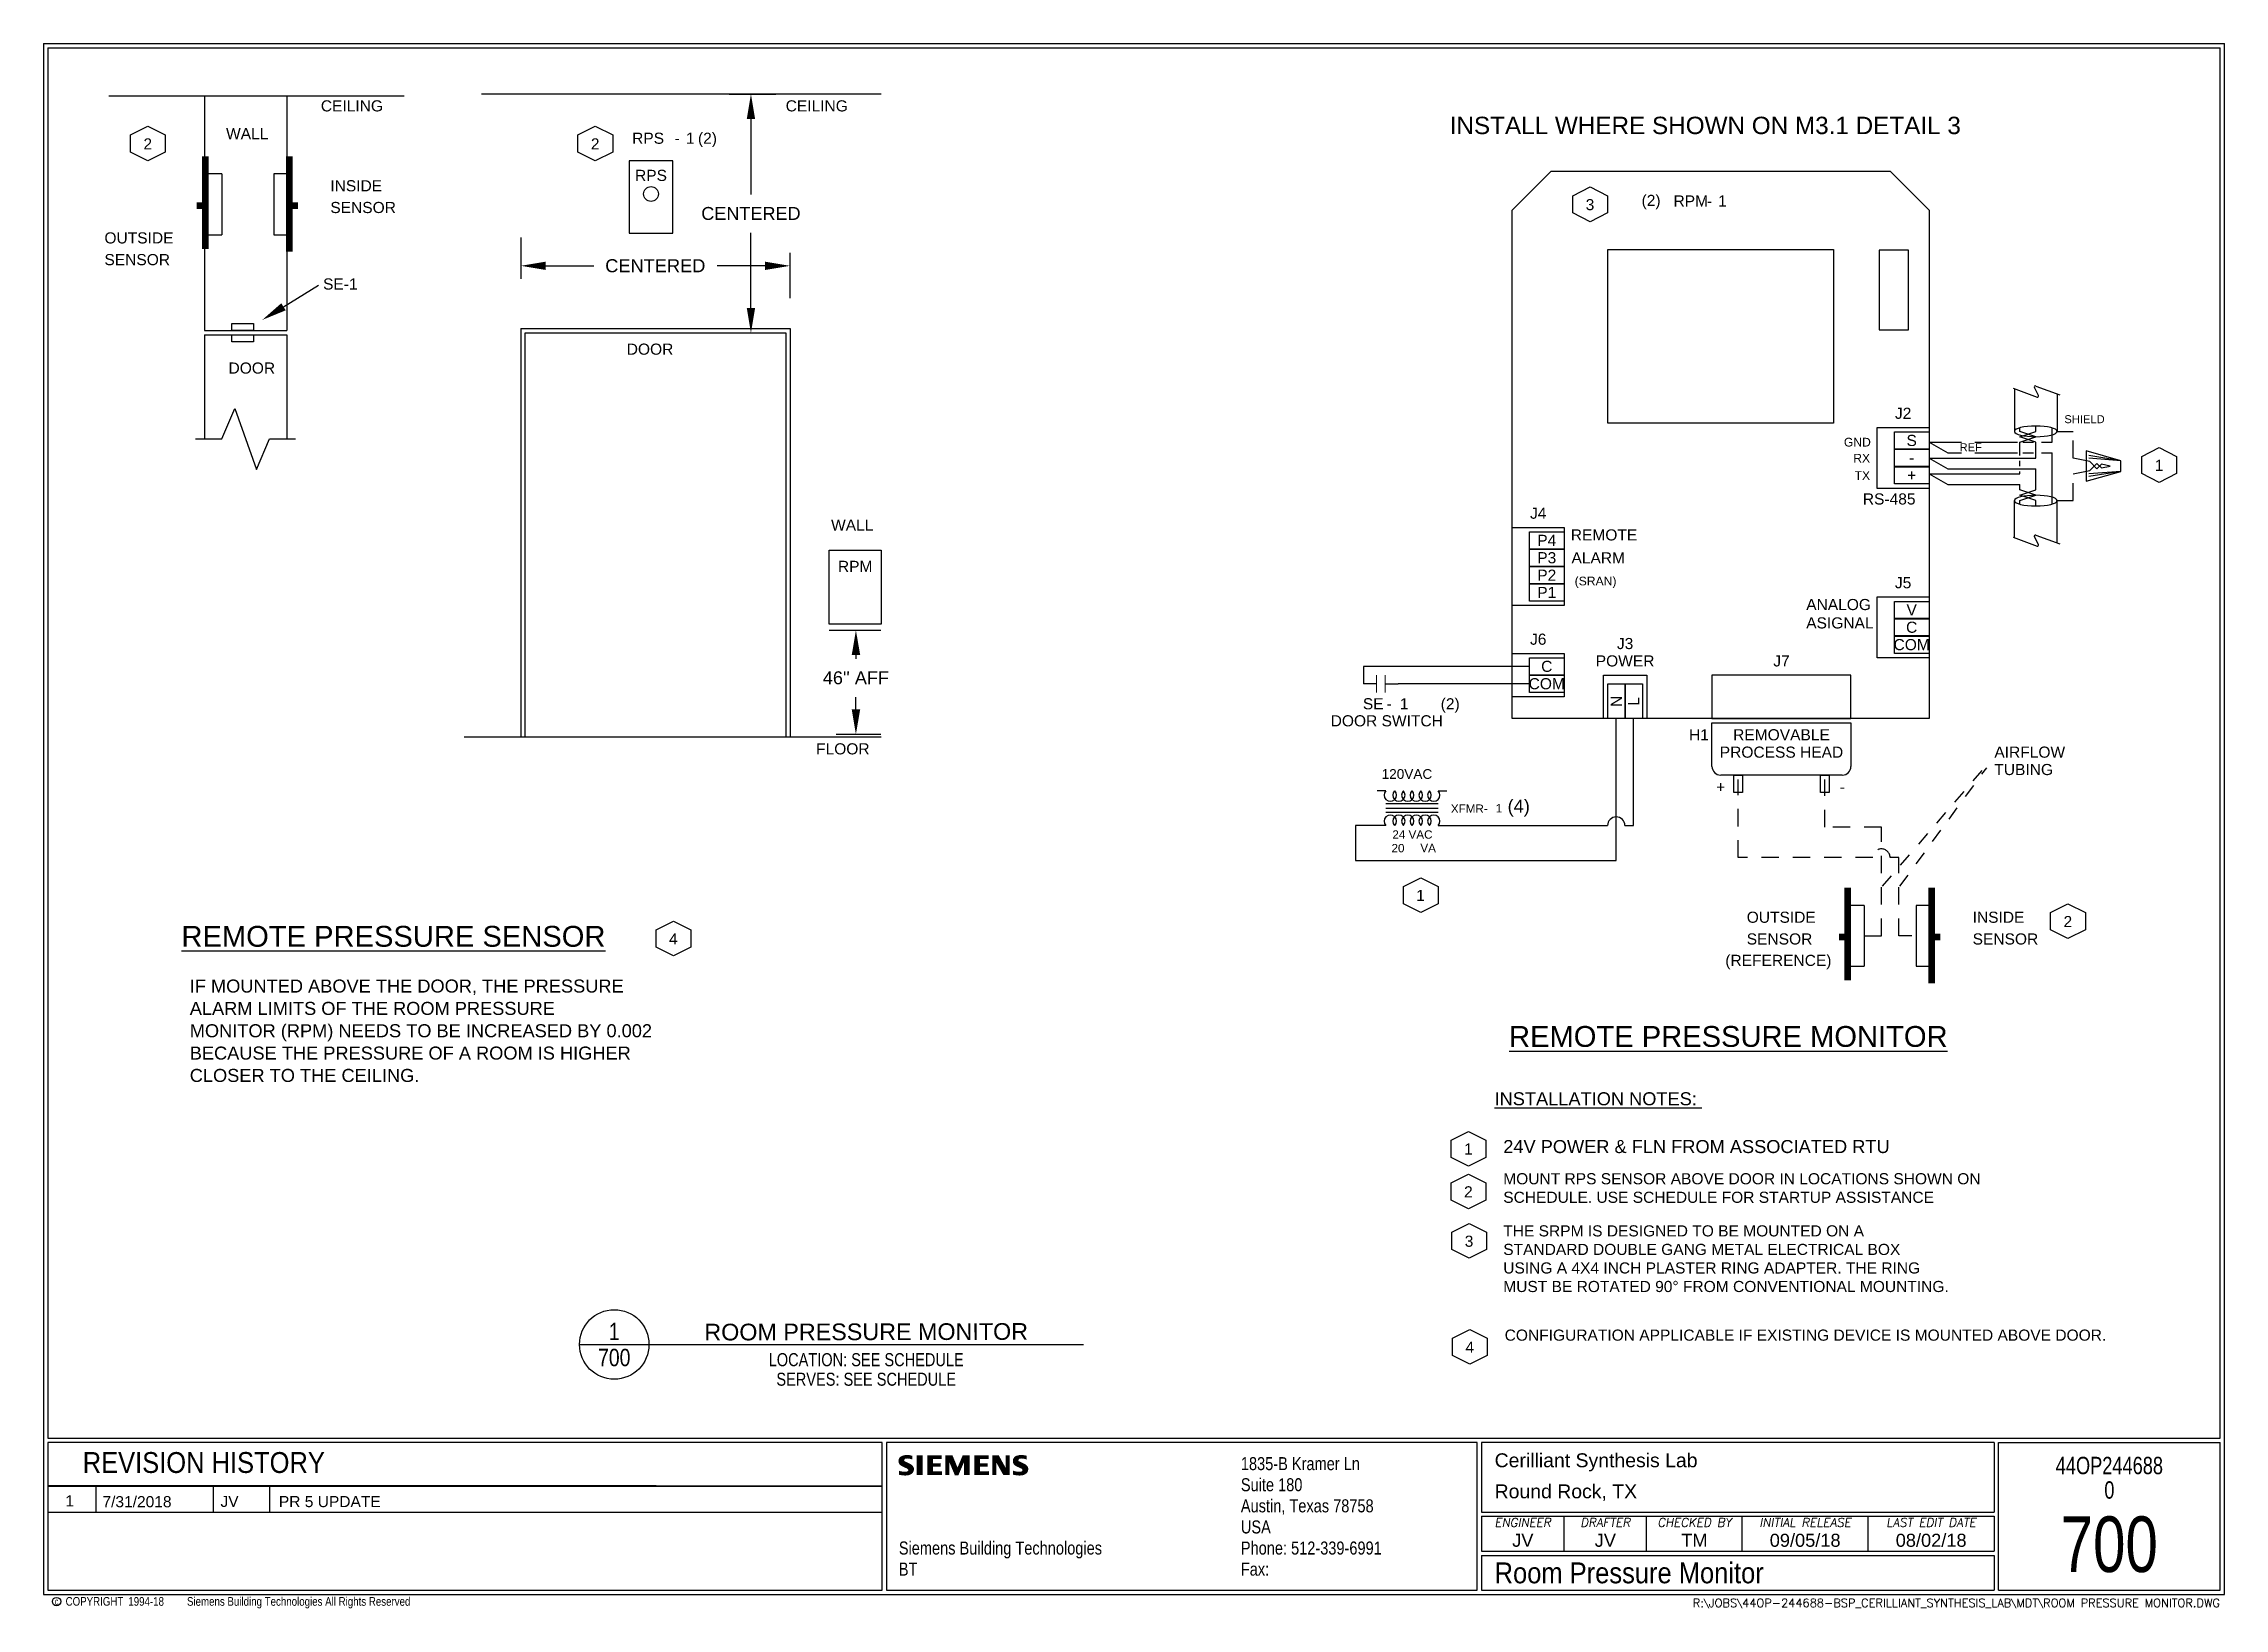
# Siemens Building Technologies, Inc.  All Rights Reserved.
# Model space of a CAD drawing. Header units: inches. Extents: x 0 to 15.7, y -1.2 to 10.
import ezdxf
from ezdxf.enums import TextEntityAlignment as Align

# ---------------------------------------------------------------- set-up
doc = ezdxf.new("R2010")
doc.units = ezdxf.units.IN
doc.header["$LTSCALE"] = 0.25
doc.header["$MEASUREMENT"] = 0
doc.linetypes.add('DASHED', pattern=[0.75, 0.5, -0.25])
doc.linetypes.add('DOT', pattern=[0.25, 0, -0.25])
for name, color, linetype in [('ELECTRIC', 1, 'Continuous'), ('MECHSYS', 7, 'Continuous'), ('PNEU_DASHED', 3, 'DASHED'), ('SHIELD', 130, 'DASHED'), ('TITLE', 7, 'Continuous'), ('title-rev', 7, 'Continuous'), ('TITLE_TEXT', 7, 'Continuous'), ('WIRE', 1, 'Continuous')]:
    doc.layers.add(name, color=color, linetype=linetype)
doc.styles.add('ARIAL', font='helv.shx', dxfattribs={"width": 0.8})
doc.styles.add('ARIALNARROW', font='ARIALN.TTF')
doc.styles.get("Standard").update_dxf_attribs({"font": 'arial.ttf'})
doc.styles.add('TITLES', font='helv.shx', dxfattribs={"width": 0.75})
doc.styles.add('TITLES-JOBNO', font='helv.shx', dxfattribs={"width": 0.75})
doc.styles.add('TITLES-JOBTITLE', font='simplex.shx', dxfattribs={"height": 0.06})
doc.styles.add('TITLES-SYS', font='helv.shx', dxfattribs={"width": 0.875})
doc.dimstyles.get("Standard").update_dxf_attribs({"dimtxt": 0.18, "dimasz": 0.18, "dimexe": 0.18, "dimexo": 0.0625, "dimgap": 0.09, "dimtad": 0, "dimtih": 1, "dimtoh": 1, "dimdec": 4, "dimzin": 0, "dimdsep": 46, "dimtxsty": 'Standard', "dimcen": 0.09, "dimadec": 0, "dimazin": 0, "dimtfac": 1, "dimtdec": 4, "dimtofl": 0, "dimtmove": 0, "dimatfit": 3, "dimfxl": 1, "dimtolj": 1, "dimtzin": 0, "dimarcsym": 0})

# ---------------------------------------------------------------- blocks, each defined once
blk = doc.blocks.new('SIEMENS')
at = {"layer": 'MECHSYS', "linetype": 'Continuous'}
for points in [[(0.077, 0.141), (0.09, 0.138), (0.098, 0.137), (0.098, 0.109), (0.084, 0.114), (0.071, 0.116), (0.059, 0.117), (0.046, 0.115), (0.044, 0.114), (0.037, 0.105), (0.043, 0.096), (0.051, 0.093), (0.077, 0.08), (0.091, 0.072), (0.1, 0.063), (0.106, 0.054), (0.109, 0.043), (0.109, 0.04), (0.107, 0.027), (0.101, 0.016), (0.092, 0.007), (0.082, 0.001), (0.07, -0.003), (0.056, -0.005), (0.047, -0.006), (0.033, -0.005), (0.024, -0.004), (0.011, -0.002), (0, 0), (0, 0.029), (0.014, 0.025), (0.028, 0.022), (0.04, 0.021), (0.044, 0.021), (0.059, 0.023), (0.067, 0.029), (0.068, 0.034), (0.061, 0.044), (0.058, 0.045), (0.029, 0.058), (0.016, 0.065), (0.007, 0.073), (0.005, 0.075), (-0.001, 0.087), (-0.003, 0.099), (-0.001, 0.112), (0.005, 0.123), (0.013, 0.13), (0.024, 0.136), (0.036, 0.14), (0.05, 0.142), (0.057, 0.142), (0.069, 0.141)], [(0.128, -0.003), (0.171, -0.003), (0.171, 0.139), (0.128, 0.139)], [(0.245, 0.113), (0.245, 0.082), (0.301, 0.082), (0.245, 0.082), (0.301, 0.082), (0.301, 0.058), (0.245, 0.058), (0.245, 0.025), (0.31, 0.025), (0.245, 0.025), (0.31, 0.025), (0.31, -0.003), (0.204, -0.003), (0.204, 0.139), (0.309, 0.139), (0.309, 0.113)], [(0.469, -0.003), (0.469, 0.091), (0.428, -0.004), (0.403, -0.004), (0.363, 0.091), (0.363, -0.003), (0.334, -0.003), (0.334, 0.139), (0.386, 0.139), (0.422, 0.052), (0.459, 0.139), (0.509, 0.139), (0.509, -0.003)], [(0.639, 0.058), (0.584, 0.058), (0.584, 0.025), (0.648, 0.025), (0.584, 0.025), (0.648, 0.025), (0.648, -0.003), (0.542, -0.003), (0.542, 0.139), (0.647, 0.139), (0.647, 0.113), (0.584, 0.113), (0.584, 0.082), (0.639, 0.082), (0.584, 0.082), (0.639, 0.082)], [(0.752, -0.003), (0.701, 0.088), (0.701, -0.003), (0.672, -0.003), (0.672, 0.139), (0.719, 0.139), (0.768, 0.05), (0.768, 0.139), (0.797, 0.139), (0.797, -0.003)], [(0.893, 0.116), (0.882, 0.117), (0.868, 0.115), (0.866, 0.114), (0.859, 0.105), (0.862, 0.098), (0.873, 0.093), (0.9, 0.08), (0.913, 0.073), (0.922, 0.065), (0.924, 0.063), (0.93, 0.051), (0.931, 0.039), (0.929, 0.026), (0.923, 0.015), (0.914, 0.007), (0.904, 0.001), (0.892, -0.003), (0.878, -0.005), (0.869, -0.006), (0.855, -0.005), (0.846, -0.004), (0.833, -0.002), (0.822, 0), (0.822, 0.029), (0.837, 0.025), (0.85, 0.022), (0.862, 0.021), (0.867, 0.021), (0.88, 0.023), (0.884, 0.024), (0.89, 0.033), (0.884, 0.043), (0.88, 0.045), (0.851, 0.058), (0.838, 0.065), (0.829, 0.073), (0.827, 0.075), (0.822, 0.086), (0.82, 0.099), (0.822, 0.112), (0.828, 0.123), (0.836, 0.131), (0.846, 0.136), (0.859, 0.14), (0.873, 0.142), (0.879, 0.142), (0.892, 0.141), (0.897, 0.141), (0.91, 0.139), (0.92, 0.137), (0.92, 0.109), (0.906, 0.114)]]:
    blk.add_hatch(color=134, dxfattribs=at).paths.add_polyline_path(points)
at = {"color": 7}
for p, q in [((0.171, 0.139), (0.171, 0.139)), ((0.301, 0.082), (0.301, 0.082)), ((0.648, 0.025), (0.648, 0.025)), ((0.768, 0.05), (0.768, 0.05))]:
    blk.add_line(p, q, dxfattribs=at)
blk = doc.blocks.new('TITLBLKB')
at = {"layer": 'TITLE', "color": 134}
for p, q in [((-0.031, 10.031), (15.656, 10.031)), ((-0.031, 10.031), (-0.031, -1.125)), ((15.656, -1.125), (15.656, 10.031)), ((-0.031, -1.125), (15.656, -1.125))]:
    blk.add_line(p, q, dxfattribs=at)
at = {"layer": 'TITLE'}
for p, q in [((0, 10), (15.625, 10)), ((0, 10), (0, 0)), ((15.625, 0), (15.625, 10)), ((0, 0), (15.625, 0)), ((6, -0.031), (0, -0.031)), ((0, -0.031), (0, -1.094)), ((6, -1.094), (6, -0.031)), ((10.281, -0.031), (6.031, -0.031)), ((6.031, -0.031), (6.031, -1.094)), ((10.281, -1.094), (10.281, -0.031)), ((14, -0.031), (10.312, -0.031)), ((10.312, -0.031), (10.312, -0.531)), ((14, -0.031), (14, -0.531)), ((14.031, -1.094), (14.031, -0.031)), ((14.031, -0.031), (15.625, -0.031)), ((15.625, -1.094), (15.625, -0.031)), ((0, -0.344), (6, -0.344)), ((10.312, -0.531), (14, -0.531)), ((10.312, -0.562), (14, -0.562)), ((10.312, -0.562), (10.312, -0.812)), ((10.906, -0.812), (10.906, -0.562)), ((11.5, -0.812), (11.5, -0.562)), ((12.188, -0.812), (12.188, -0.562)), ((13.094, -0.812), (13.094, -0.562)), ((14, -0.562), (14, -0.812)), ((10.312, -0.812), (14, -0.812)), ((10.312, -0.844), (14, -0.844)), ((10.312, -0.844), (10.312, -1.094)), ((14, -0.844), (14, -1.094)), ((0, -1.094), (6, -1.094)), ((6.031, -1.094), (10.281, -1.094)), ((10.312, -1.094), (14, -1.094)), ((14.031, -1.094), (15.625, -1.094))]:
    blk.add_line(p, q, dxfattribs=at)
at = {"layer": 'TITLE_TEXT', "color": 255}
blk.add_circle((0.062, -1.175), 0.03, dxfattribs=at)
at = {"layer": 'MECHSYS'}
blk.add_blockref('SIEMENS', (6.121, -0.263), dxfattribs=at)
at = {"layer": 'MECHSYS', "style": 'TITLES-SYS', "width": 0.875}
blk.add_attdef('REVHISTORY', text='', height=0.15, dxfattribs=at).set_placement((0.25, -0.175), align=Align.MIDDLE_LEFT)
at = {"layer": 'TITLE', "color": 8, "style": 'TITLES-JOBTITLE', "oblique": 10}
for s, p in [('ENGINEER', (10.609, -0.656)), ('DRAFTER', (11.203, -0.656)), ('CHECKED BY', (11.844, -0.656)), ('INITIAL RELEASE', (12.641, -0.656)), ('LAST EDIT DATE', (13.547, -0.656))]:
    blk.add_text(s, height=0.0625, dxfattribs=at).set_placement(p, align=Align.BOTTOM_CENTER)
at = {"layer": 'TITLE_TEXT', "color": 7, "style": 'ARIALNARROW', "width": 0.8}
blk.add_text('c', height=0.05, dxfattribs=at).set_placement((0.062, -1.175), align=Align.MIDDLE)
at = {"layer": 'TITLE_TEXT', "color": 7, "style": 'ARIAL', "width": 0.8}
blk.add_text('COPYRIGHT', height=0.0625, dxfattribs=at).set_placement((0.127, -1.205))
at = {"layer": 'TITLE_TEXT', "style": 'ARIAL'}
for tag, height, p in [('BR_ADD1', 0.0938, (8.581, -0.183)), ('JOB', 0.1, (10.407, -0.159)), ('BR_NAME', 0.0938, (6.121, -0.79)), ('BR_DIVISION', 0.0938, (6.121, -0.942))]:
    blk.add_attdef(tag, text='', height=height, dxfattribs=at).set_placement(p, align=Align.MIDDLE_LEFT)
at = {"layer": 'TITLE_TEXT', "width": 0.75}
for tag, height, style, p in [('JOB_NUMBER', 0.125, 'TITLES-JOBNO', (14.829, -0.259)), ('SYSTEM_ID', 0.125, 'TITLES-JOBNO', (14.829, -0.435)), ('DWG', 0.4, 'TITLES', (14.828, -0.963))]:
    blk.add_attdef(tag, text='', height=height, dxfattribs=dict(at, style=style)).set_placement(p, align=Align.CENTER)
at = {"layer": 'TITLE_TEXT', "style": 'ARIAL'}
for tag, height, flags, p in [('BR_ADD2', 0.0938, 8, (8.581, -0.335)), ('BR_CITY', 0.0938, 8, (8.581, -0.487)), ('LOCATION', 0.1, 4, (10.407, -0.382)), ('BR_COUNTRY', 0.0938, 8, (8.581, -0.638)), ('BR_PHONE', 0.0938, 8, (8.581, -0.79)), ('BR_FAX', 0.0938, 8, (8.581, -0.942))]:
    blk.add_attdef(tag, text='', height=height, dxfattribs=dict(at, flags=flags)).set_placement(p, align=Align.MIDDLE_LEFT)
at = {"layer": 'TITLE_TEXT', "style": 'ARIAL', "flags": 4}
for tag, p in [('ENGR', (10.609, -0.781)), ('EDATE', (13.547, -0.781))]:
    blk.add_attdef(tag, text='', height=0.0938, dxfattribs=at).set_placement(p, align=Align.CENTER)
at = {"layer": 'TITLE_TEXT', "style": 'ARIAL'}
for tag, p in [('DR', (11.203, -0.781)), ('CHECK', (11.844, -0.781)), ('CDATE', (12.641, -0.781))]:
    blk.add_attdef(tag, text='', height=0.0938, dxfattribs=at).set_placement(p, align=Align.CENTER)
at = {"layer": 'TITLE_TEXT', "style": 'TITLES-SYS', "width": 0.875}
blk.add_attdef('SYSTEM', text='', height=0.15, dxfattribs=at).set_placement((10.407, -0.969), align=Align.MIDDLE_LEFT)
at = {"layer": 'TITLE_TEXT', "color": 7, "style": 'ARIAL', "width": 0.8, "flags": 8}
for tag, p in [('COPY-DATE', (0.578, -1.174)), ('COPY-NAME', (1, -1.174))]:
    blk.add_attdef(tag, text='', height=0.0625, dxfattribs=at).set_placement(p, align=Align.MIDDLE_LEFT)
at = {"layer": 'TITLE_TEXT', "style": 'TITLES-JOBTITLE', "flags": 4}
blk.add_attdef('FULLDWG', text='', height=0.06, dxfattribs=at).set_placement((15.625, -1.215), align=Align.RIGHT)
blk = doc.blocks.new('_TITDET1')
at = {"linetype": 'Continuous'}
blk.add_line((-2.0625, 0), (1.5625, 0), dxfattribs=at)
at = {"color": 7, "linetype": 'Continuous'}
blk.add_circle((-1.8125, 0), 0.25, dxfattribs=at)
at = {"color": 7, "linetype": 'Continuous', "width": 0.8}
for tag, height, p in [('DET-NUM', 0.125, (-1.8125, 0.03125)), ('DET-PAGE', 0.125, (-1.8125, -0.15625)), ('NOTES_1', 0.09375, (0, -0.15625)), ('NOTES_2', 0.09375, (0, -0.296875)), ('NOTES_3', 0.09375, (0, -0.4375)), ('NOTES_4', 0.09375, (0, -0.578125)), ('NOTES_5', 0.09375, (0, -0.71875))]:
    blk.add_attdef(tag, text='', height=height, dxfattribs=at).set_placement(p, align=Align.CENTER)
at = {"color": 7, "linetype": 'Continuous'}
blk.add_attdef('DETAIL', text='', height=0.12, rotation=0.125, dxfattribs=at).set_placement((0, 0.03125), align=Align.CENTER)
blk = doc.blocks.new('_SYSETAG')
at = {"color": 1}
for p, q in [((-0.125, 0.062), (0.125, 0.062)), ((-0.125, -0.062), (-0.125, 0.062)), ((0.125, 0.062), (0.125, -0.062)), ((0.125, -0.062), (-0.125, -0.062))]:
    blk.add_line(p, q, dxfattribs=at)
blk.add_attdef('TERMTAG', text='', height=0.08, dxfattribs=at).set_placement((-0.001, 0.001), align=Align.MIDDLE)
blk = doc.blocks.new('Attr2')
for tag, p, height, flags in [('C1', (-0.41, 0.109), 0.001, 9), ('PARTNO', (-0.298, 0.008), 0.08, 9), ('R', (-0.378, -0.112), 0.08, 8), ('RANGE', (-0.298, -0.232), 0.08, 8), ('UNITS', (0.106, -0.232), 0.08, 8), ('C2', (0.549, -0.275), 0.001, 9)]:
    blk.add_attdef(tag, p, '', height=height, dxfattribs=dict(flags=flags))
at = {"color": 1, "flags": 8}
for tag, p in [('CS', (-0.298, -0.112)), ('-', (-0.058, -0.112))]:
    blk.add_attdef(tag, p, '', height=0.08, dxfattribs=at)
at = {"color": 1}
blk.add_attdef('NNN', (0.022, -0.112), '', height=0.08, dxfattribs=at)
at = {"color": 6, "flags": 8}
blk.add_attdef('QTY', (0.262, -0.112), '', height=0.08, dxfattribs=at)
blk = doc.blocks.new('_ETXFMR2')
at = {"color": 1}
for p, q in [((0.062, 0), (0, 0)), ((0.438, 0), (0.5, 0)), ((0.438, -0.094), (0.062, -0.094)), ((0.062, -0.125), (0.438, -0.125)), ((0.438, -0.156), (0.062, -0.156)), ((0.062, -0.25), (0, -0.25)), ((0.438, -0.25), (0.5, -0.25))]:
    blk.add_line(p, q, dxfattribs=at)
for centre, start, end in [((0.094, -0.031), 135, 45), ((0.156, -0.031), 135, 45), ((0.219, -0.031), 135, 45), ((0.281, -0.031), 135, 45), ((0.344, -0.031), 135, 45), ((0.406, -0.031), 135, 45), ((0.094, -0.219), 315, 225), ((0.156, -0.219), 315, 225), ((0.219, -0.219), 315, 225), ((0.281, -0.219), 315, 225), ((0.344, -0.219), 315, 225), ((0.406, -0.219), 315, 225)]:
    blk.add_arc(centre, 0.0442, start, end, dxfattribs=at)
blk.add_text('XFMR-', height=0.06).set_placement((0.662, -0.128), align=Align.MIDDLE)
blk.add_text('24 VAC', height=0.06).set_placement((0.253, -0.344), align=Align.CENTER)
blk.add_text('VA', height=0.06).set_placement((0.31, -0.441))
for tag, p in [('X', (0.875, -0.125)), ('XXX', (0.149, -0.412))]:
    blk.add_attdef(tag, text='', height=0.06, dxfattribs=at).set_placement(p, align=Align.MIDDLE)
blk = doc.blocks.new('_REV')
for p, q in [((0, 0), (0, -0.188)), ((4.375, 0), (0, 0)), ((0.344, 0), (0.344, -0.188)), ((1.188, 0), (1.188, -0.188)), ((1.594, 0), (1.594, -0.188)), ((6, -0.188), (6, 0)), ((0, -0.188), (6, -0.188)), ((0, -0.188), (0.062, -0.188))]:
    blk.add_line(p, q)
at = {"layer": 'title-rev'}
blk.add_line((0, 0), (6, 0), dxfattribs=at)
blk.add_attdef('NOTES', text='', height=0.08).set_placement((0.156, -0.147), align=Align.CENTER)
for tag, p in [('DATE', (0.392, -0.153)), ('ENGR', (1.241, -0.151)), ('DES', (1.661, -0.152))]:
    blk.add_attdef(tag, p, '', height=0.08)
blk = doc.blocks.new('*D20')
at = {"layer": 'DEFPOINTS', "color": 0, "transparency": 16777216}
for p in [(4.838, 9.668), (4.887, 7.95), (5.057, 7.95)]:
    blk.add_point(p, dxfattribs=at)
at = {"layer": 'MECHSYS', "color": 0, "lineweight": -2, "transparency": 16777216}
for p, q in [((4.901, 9.668), (5.237, 9.668)), ((5.057, 9.488), (5.057, 8.947)), ((5.057, 8.13), (5.057, 8.671)), ((4.95, 7.95), (5.237, 7.95))]:
    blk.add_line(p, q, dxfattribs=at)
at = {"layer": 'MECHSYS', "color": 0, "transparency": 16777216}
for points in [[(5.027, 9.488), (5.087, 9.488), (5.057, 9.668)], [(5.027, 8.13), (5.087, 8.13), (5.057, 7.95)]]:
    blk.add_solid(points, dxfattribs=at)
at = {"layer": 'MECHSYS', "color": 0, "transparency": 16777216, "insert": (5.057, 8.809), "char_height": 0.093, "attachment_point": 5}
blk.add_mtext('\\A1;CENTERED', dxfattribs=at)
blk = doc.blocks.new('*D21')
at = {"layer": 'DEFPOINTS', "color": 0, "transparency": 16777216}
for p in [(3.401, 8.7), (5.338, 8.433), (5.338, 8.137)]:
    blk.add_point(p, dxfattribs=at)
at = {"layer": 'MECHSYS', "color": 0, "lineweight": -2, "transparency": 16777216}
for p, q in [((3.401, 8.637), (3.401, 8.339)), ((5.338, 8.2), (5.338, 8.527)), ((3.581, 8.433), (3.926, 8.433)), ((5.158, 8.433), (4.813, 8.433))]:
    blk.add_line(p, q, dxfattribs=at)
at = {"layer": 'MECHSYS', "color": 0, "transparency": 16777216}
for points in [[(3.581, 8.463), (3.581, 8.403), (3.401, 8.433)], [(5.158, 8.463), (5.158, 8.403), (5.338, 8.433)]]:
    blk.add_solid(points, dxfattribs=at)
at = {"layer": 'MECHSYS', "color": 0, "transparency": 16777216, "insert": (4.369, 8.433), "char_height": 0.0938, "attachment_point": 5}
blk.add_mtext('\\A1;CENTERED', dxfattribs=at)
blk = doc.blocks.new('*D22')
at = {"layer": 'DEFPOINTS', "color": 0, "transparency": 16777216}
for p in [(5.558, 5.812), (5.607, 5.063), (5.812, 5.063)]:
    blk.add_point(p, dxfattribs=at)
at = {"layer": 'MECHSYS', "color": 0, "lineweight": -2, "transparency": 16777216}
for p, q in [((5.62, 5.812), (5.992, 5.812)), ((5.812, 5.633), (5.812, 5.606)), ((5.812, 5.243), (5.812, 5.331)), ((5.669, 5.063), (5.992, 5.063))]:
    blk.add_line(p, q, dxfattribs=at)
at = {"layer": 'MECHSYS', "color": 0, "transparency": 16777216}
for points in [[(5.782, 5.633), (5.843, 5.633), (5.812, 5.812)], [(5.782, 5.243), (5.843, 5.243), (5.812, 5.063)]]:
    blk.add_solid(points, dxfattribs=at)
at = {"layer": 'MECHSYS', "color": 0, "transparency": 16777216, "insert": (5.812, 5.469), "char_height": 0.093, "attachment_point": 5}
blk.add_mtext("\\A1;46'' AFF", dxfattribs=at)
blk = doc.blocks.new('_SYSITAG')
for p, q in [((-0.125, 0.062), (0, 0.125)), ((-0.125, -0.062), (-0.125, 0.062)), ((0, 0.125), (0.125, 0.062)), ((0.125, 0.062), (0.125, -0.062)), ((0, -0.125), (-0.125, -0.062)), ((0.125, -0.062), (0, -0.125))]:
    blk.add_line(p, q)
at = {"color": 1}
blk.add_attdef('TERMTAG', text='', height=0.08, dxfattribs=at).set_placement((-0.001, -0.002), align=Align.MIDDLE)

msp = doc.modelspace()

# ---------------------------------------------------------------- linework, layer by layer
at = {"color": 2}
for p, q in [((13.66963, 7.08875), (13.76542, 7.08875)), ((13.8612, 7.16538), (14.16772, 7.16538))]:
    msp.add_line(p, q, dxfattribs=at)
for p, q in [((14.66305, 7.10244), (14.66305, 6.8835)), ((14.9121, 7.03128), (14.66305, 7.10244)), ((14.9121, 7.03128), (14.68221, 7.0696)), ((14.66305, 6.8835), (14.9121, 6.95465)), ((14.9121, 7.03128), (14.68221, 7.05044)), ((14.9121, 6.95465), (14.68221, 6.91634)), ((14.9121, 6.95465), (14.68221, 6.9355)), ((14.9121, 6.95465), (14.9121, 7.03128))]:
    msp.add_line(p, q)
at = {"color": 4}
for p, q in [((14.68918, 7.02432), (14.56727, 7.05044)), ((14.56727, 6.9355), (14.68918, 6.96162)), ((14.73968, 6.97381), (14.68918, 7.02432)), ((14.68918, 6.96162), (14.73968, 7.01213)), ((14.77236, 6.97945), (14.73968, 7.01213)), ((14.73968, 6.97381), (14.77236, 7.00649)), ((14.83547, 6.99297), (14.77236, 7.00649)), ((14.77236, 6.97945), (14.83547, 6.99297))]:
    msp.add_line(p, q, dxfattribs=at)
at = {"color": 4, "extrusion": (0, 0, -1)}
for centre in [(14.29906, 7.24201), (14.29906, 6.74392)]:
    msp.add_ellipse(centre, major_axis=(-0.15326, 0), ratio=0.25, dxfattribs=at)
at = {"layer": 'ELECTRIC'}
for p, q in [((14.29906, 7.2037), (14.18412, 7.24201)), ((14.18412, 7.2037), (14.29906, 7.24201)), ((14.29906, 7.24201), (14.29906, 7.28003)), ((14.18412, 7.16538), (14.29906, 7.2037)), ((14.29906, 7.16538), (14.18412, 7.2037)), ((14.29906, 7.05044), (14.29906, 7.16538)), ((14.18412, 6.9355), (14.18412, 6.95465)), ((14.29906, 6.82055), (14.29906, 6.97381)), ((14.29906, 6.78224), (14.18412, 6.82055)), ((14.18412, 6.78224), (14.29906, 6.82055)), ((14.18412, 6.74392), (14.29906, 6.78224)), ((14.29906, 6.74392), (14.18412, 6.78224)), ((14.29906, 6.70591), (14.29906, 6.74392)), ((10.65778, 5.55101), (9.46354, 5.55101)), ((9.46354, 5.55101), (9.46354, 5.42601)), ((10.65778, 5.42601), (9.71354, 5.42601)), ((11.28125, 4.15625), (11.28125, 5.17274)), ((11.40625, 4.40625), (11.40625, 5.17607)), ((9.5625, 4.40625), (9.40625, 4.40625)), ((9.40625, 4.40625), (9.40625, 4.15625)), ((10.0625, 4.40625), (11.21875, 4.40625)), ((11.34375, 4.40625), (11.40625, 4.40625)), ((9.40625, 4.15625), (11.28125, 4.15625))]:
    msp.add_line(p, q, dxfattribs=at)
msp.add_arc((11.28125, 4.40625), 0.0625, 0, 180, dxfattribs=at)
at = {"layer": 'MECHSYS'}
for p, q in [((0.4375, 9.65625), (2.5625, 9.65625)), ((1.125, 9.65625), (1.125, 7.96875)), ((1.71875, 9.65625), (1.71875, 7.96875)), ((5.99429, 9.66849), (3.11929, 9.66849)), ((4.18179, 9.18872), (4.18179, 8.66849)), ((4.49429, 9.18872), (4.18179, 9.18872)), ((4.49429, 8.66849), (4.49429, 9.18872)), ((1.25, 9.09375), (1.125, 9.09375)), ((1.13221, 9.07458), (1.13221, 8.65839)), ((1.25, 9.09375), (1.25, 8.65625)), ((1.625, 9.09375), (1.625, 8.65625)), ((1.71875, 9.09375), (1.625, 9.09375)), ((1.125, 8.65625), (1.25, 8.65625)), ((1.625, 8.65625), (1.71875, 8.65625)), ((4.18179, 8.66849), (4.49429, 8.66849)), ((1.6943, 8.13823), (1.9459, 8.29399)), ((1.125, 7.96875), (1.71875, 7.96875)), ((1.125, 7.9375), (1.71875, 7.9375)), ((1.125, 7.9375), (1.125, 7.1875)), ((1.71875, 7.9375), (1.71875, 7.1875)), ((3.40054, 7.98099), (5.33804, 7.98099)), ((3.40054, 7.98099), (3.40054, 5.04349)), ((3.43179, 5.04349), (3.43179, 7.94974)), ((3.43179, 7.94974), (5.30679, 7.94974)), ((5.30679, 7.94974), (5.30679, 5.04349)), ((5.33804, 7.98099), (5.33804, 5.04349)), ((14.1361, 7.55262), (14.30854, 7.48899)), ((14.14581, 7.54853), (14.14581, 7.24201)), ((14.31841, 7.49947), (14.28922, 7.55786)), ((14.29909, 7.56834), (14.47153, 7.50471)), ((1.25, 7.1875), (1.34375, 7.40625)), ((1.34375, 7.40625), (1.5, 6.96875)), ((14.45232, 7.51156), (14.45232, 7.24201)), ((1.0625, 7.1875), (1.25, 7.1875)), ((1.5, 6.96875), (1.59367, 7.1875)), ((1.59367, 7.1875), (1.78125, 7.1875)), ((14.14581, 6.47668), (14.14581, 6.74392)), ((14.45232, 6.43741), (14.45232, 6.74392)), ((14.1361, 6.48026), (14.30854, 6.41663)), ((14.31841, 6.42711), (14.28922, 6.4855)), ((14.29909, 6.49598), (14.47153, 6.43234)), ((5.99429, 5.04349), (2.99429, 5.04349)), ((13.06403, 3.83226), (12.93903, 3.83226)), ((12.94623, 3.81309), (12.94623, 3.3969)), ((13.06403, 3.83226), (13.06403, 3.39476)), ((13.43903, 3.83226), (13.43903, 3.39476)), ((13.53278, 3.83226), (13.43903, 3.83226)), ((12.93903, 3.39476), (13.06403, 3.39476)), ((13.43903, 3.39476), (13.53278, 3.39476))]:
    msp.add_line(p, q, dxfattribs=at)
at = {"layer": 'MECHSYS', "color": 2}
for p, q in [((13.53278, 7.16538), (13.76542, 7.16538)), ((13.53278, 7.16538), (13.66688, 7.08875)), ((13.8612, 7.08875), (14.16772, 7.08875))]:
    msp.add_line(p, q, dxfattribs=at)
at = {"layer": 'MECHSYS', "color": 1}
for p, q in [((13.53278, 7.05044), (14.29906, 7.05044)), ((13.53278, 7.05044), (13.66688, 6.97381)), ((13.53278, 6.9355), (14.18412, 6.9355)), ((13.53278, 6.9355), (13.66688, 6.85887)), ((13.66688, 6.97381), (14.29906, 6.97381)), ((13.66688, 6.85887), (14.18412, 6.85887)), ((9.55729, 5.42601), (9.46354, 5.42601)), ((9.61979, 5.42601), (9.71354, 5.42601))]:
    msp.add_line(p, q, dxfattribs=at)
at = {"layer": 'MECHSYS', "linetype": 'DOT'}
for p, q in [((13.19631, 3.96955), (13.93903, 4.83226)), ((13.32131, 3.96955), (13.94657, 4.82273))]:
    msp.add_line(p, q, dxfattribs=at)
at = {"layer": 'MECHSYS'}
for points in [[(1.13221, 9.22024, 0.048, 0.048, 0), (1.13221, 8.55434, 0.048, 0.048, 0)], [(1.73662, 9.22024, 0.048, 0.048, 0), (1.73662, 8.53354, 0.048, 0.048, 0)], [(1.11137, 8.86648, 0.048, 0.048, 0), (1.06968, 8.86648, 0.048, 0.048, 0)], [(1.73662, 8.86648, 0.048, 0.048, 0), (1.79915, 8.86648, 0.048, 0.048, 0)], [(12.94623, 3.95875, 0.048, 0.048, 0), (12.94623, 3.29286, 0.048, 0.048, 0)], [(13.55065, 3.95875, 0.048, 0.048, 0), (13.55065, 3.27205, 0.048, 0.048, 0)], [(12.92539, 3.605, 0.048, 0.048, 0), (12.88371, 3.605, 0.048, 0.048, 0)], [(13.55065, 3.605, 0.048, 0.048, 0), (13.61317, 3.605, 0.048, 0.048, 0)]]:
    msp.add_lwpolyline(points, format="xyseb", dxfattribs=at)
for points in [[(10.53278, 8.83226), (10.81403, 9.11351), (13.25153, 9.11351), (13.53278, 8.83226), (13.53278, 5.17601), (10.53278, 5.17601), (10.53278, 8.83226)], [(11.97028, 4.83226), (11.97028, 5.14476), (12.97028, 5.14476), (12.97028, 4.83226)], [(12.90778, 4.76976), (12.03278, 4.76976)]]:
    msp.add_lwpolyline(points, dxfattribs=at)
for points in [[(11.22028, 8.55101), (12.84528, 8.55101), (12.84528, 7.30101), (11.22028, 7.30101)], [(13.17368, 7.97259), (13.3829, 7.97259), (13.3829, 8.54496), (13.17368, 8.54496)], [(1.3225, 8.01901), (1.47875, 8.01901), (1.47875, 7.96875), (1.3225, 7.96875)], [(1.3225, 7.9375), (1.47875, 7.9375), (1.47875, 7.88724), (1.3225, 7.88724)], [(13.15778, 7.26976), (13.53278, 7.26976), (13.53278, 6.83226), (13.15778, 6.83226)], [(10.53278, 6.55101), (10.90778, 6.55101), (10.90778, 5.98851), (10.53278, 5.98851)], [(5.61929, 6.38724), (5.99429, 6.38724), (5.99429, 5.85599), (5.61929, 5.85599)], [(13.15778, 6.05101), (13.53278, 6.05101), (13.53278, 5.61351), (13.15778, 5.61351)], [(10.53278, 5.64476), (10.90778, 5.64476), (10.90778, 5.33226), (10.53278, 5.33226)], [(11.18903, 5.48851), (11.50153, 5.48851), (11.50153, 5.17601), (11.18903, 5.17601)], [(11.97028, 5.17601), (12.97028, 5.17601), (12.97028, 5.48851), (11.97028, 5.48851)], [(12.12653, 4.76976), (12.18903, 4.76976), (12.18903, 4.64476), (12.12653, 4.64476)], [(12.75153, 4.76976), (12.81403, 4.76976), (12.81403, 4.64476), (12.75153, 4.64476)]]:
    msp.add_lwpolyline(points, close=True, dxfattribs=at)
at = {"layer": 'MECHSYS', "const_width": 0.008}
for points in [[(9.55729, 5.48851), (9.55729, 5.36351)], [(9.61979, 5.48851), (9.61979, 5.36351)]]:
    msp.add_lwpolyline(points, dxfattribs=at)
at = {"layer": 'MECHSYS'}
msp.add_circle((4.33804, 8.94974), 0.05361, dxfattribs=at)
for centre, radius, start, end in [((14.29607, 7.56129), 0.00767, 66.801409, 206.565051), ((14.31156, 7.49604), 0.00767, 246.801409, 26.565051), ((14.29607, 6.48893), 0.00767, 66.801409, 206.565051), ((14.31156, 6.42368), 0.00767, 246.801409, 26.565051), ((12.03278, 4.83226), 0.0625, 180, 270), ((12.90778, 4.83226), 0.0625, 270, 0)]:
    msp.add_arc(centre, radius, start, end, dxfattribs=at)
msp.add_solid([(1.71009, 8.11272), (1.67851, 8.16374), (1.54125, 8.04349)], dxfattribs=at)
at = {"layer": 'PNEU_DASHED'}
for p, q in [((12.15778, 4.17601), (12.15778, 4.73851)), ((12.78278, 4.39476), (12.78278, 4.73851)), ((13.18903, 4.39476), (12.78278, 4.39476)), ((13.18903, 3.61351), (13.18903, 4.39476)), ((13.12653, 4.17601), (12.15778, 4.17601)), ((13.31403, 4.17601), (13.25153, 4.17601)), ((13.31403, 3.61351), (13.31403, 4.17601)), ((13.06403, 3.61351), (13.18903, 3.61351)), ((13.40778, 3.61351), (13.31403, 3.61351))]:
    msp.add_line(p, q, dxfattribs=at)
msp.add_arc((13.18903, 4.17601), 0.0625, 0, 180, dxfattribs=at)
at = {"layer": 'SHIELD'}
for p, q in [((14.45232, 7.24201), (14.56727, 7.24201)), ((14.56727, 7.05044), (14.56727, 7.24201)), ((14.56727, 6.74392), (14.56727, 6.9355)), ((14.45232, 6.74392), (14.56727, 6.74392))]:
    msp.add_line(p, q, dxfattribs=at)
at = {"layer": 'WIRE'}
for p, q in [((14.18412, 7.24201), (14.18412, 7.26735)), ((14.18412, 7.0696), (14.18412, 7.16538)), ((14.18412, 6.99297), (14.18412, 7.03128)), ((14.18412, 6.82055), (14.18412, 6.85887)), ((14.18412, 6.71858), (14.18412, 6.74392))]:
    msp.add_line(p, q, dxfattribs=at)
at = {"layer": 'WIRE', "color": 2}
for p, q in [((14.41676, 7.16538), (14.41676, 7.26655)), ((14.20603, 7.16538), (14.28266, 7.16538)), ((14.20603, 7.08875), (14.28266, 7.08875)), ((14.34013, 7.16538), (14.41676, 7.16538)), ((14.34013, 7.08875), (14.41676, 7.08875)), ((14.41676, 6.71938), (14.41676, 7.08875))]:
    msp.add_line(p, q, dxfattribs=at)

# ---------------------------------------------------------------- block references
for p, values in [((11.09375, 8.875), {'TERMTAG': '3'}), ((4.5, 3.59375), {'TERMTAG': '4'}), ((10.22366, 1.41889), {'TERMTAG': '3'}), ((10.22883, 0.65625), {'TERMTAG': '4'})]:
    msp.add_blockref('_SYSITAG', p).add_auto_attribs(values)
at = {"layer": 'MECHSYS'}
ref = msp.add_blockref('TITLBLKB', (0, 0), dxfattribs=at)
ref.add_attrib('JOB', 'Cerilliant Synthesis Lab', dxfattribs={"layer": 'TITLE_TEXT', "height": 0.1, "style": 'ARIAL'}).set_placement((10.40672, -0.15894), align=Align.MIDDLE_LEFT)
ref.add_attrib('LOCATION', 'Round Rock, TX', dxfattribs={"layer": 'TITLE_TEXT', "height": 0.1, "style": 'ARIAL', "flags": 4}).set_placement((10.40672, -0.38235), align=Align.MIDDLE_LEFT)
ref.add_attrib('JOB_NUMBER', '44OP244688', dxfattribs={"layer": 'TITLE_TEXT', "height": 0.125, "style": 'TITLES-JOBNO', "width": 0.75}).set_placement((14.82886, -0.25905), align=Align.CENTER)
ref.add_attrib('SYSTEM', 'Room Pressure Monitor', dxfattribs={"layer": 'TITLE_TEXT', "height": 0.15, "style": 'TITLES-SYS', "width": 0.875}).set_placement((10.4067, -0.96883), align=Align.MIDDLE_LEFT)
ref.add_attrib('SYSTEM_ID', '0', dxfattribs={"layer": 'TITLE_TEXT', "height": 0.125, "style": 'TITLES-JOBNO', "width": 0.75}).set_placement((14.82886, -0.43505), align=Align.CENTER)
ref.add_attrib('DWG', '700', dxfattribs={"layer": 'TITLE_TEXT', "height": 0.4, "style": 'TITLES', "width": 0.75}).set_placement((14.82812, -0.96277), align=Align.CENTER)
ref.add_attrib('FULLDWG', 'R:\\JOBS\\44OP-244688-BSP_CERILLIANT_SYNTHESIS_LAB\\MDT\\ROOM PRESSURE MONITOR.DWG', dxfattribs={"layer": 'TITLE_TEXT', "height": 0.06, "style": 'TITLES-JOBTITLE', "flags": 4}).set_placement((15.625, -1.21482), align=Align.RIGHT)
ref.add_attrib('ENGR', 'JV', dxfattribs={"layer": 'TITLE_TEXT', "height": 0.09375, "style": 'ARIAL', "flags": 4}).set_placement((10.60938, -0.78125), align=Align.CENTER)
ref.add_attrib('DR', 'JV', dxfattribs={"layer": 'TITLE_TEXT', "height": 0.09375, "style": 'ARIAL'}).set_placement((11.20312, -0.78125), align=Align.CENTER)
ref.add_attrib('CHECK', 'TM', dxfattribs={"layer": 'TITLE_TEXT', "height": 0.09375, "style": 'ARIAL'}).set_placement((11.84375, -0.78125), align=Align.CENTER)
ref.add_attrib('CDATE', '09/05/18', dxfattribs={"layer": 'TITLE_TEXT', "height": 0.09375, "style": 'ARIAL'}).set_placement((12.64062, -0.78125), align=Align.CENTER)
ref.add_attrib('EDATE', '08/02/18', dxfattribs={"layer": 'TITLE_TEXT', "height": 0.09375, "style": 'ARIAL', "flags": 4}).set_placement((13.54688, -0.78125), align=Align.CENTER)
ref.add_attrib('BR_NAME', 'Siemens Building Technologies', dxfattribs={"layer": 'TITLE_TEXT', "height": 0.09375, "style": 'ARIAL', "width": 0.8}).set_placement((6.12075, -0.79018), align=Align.MIDDLE_LEFT)
ref.add_attrib('BR_DIVISION', 'BT', dxfattribs={"layer": 'TITLE_TEXT', "height": 0.09375, "style": 'ARIAL', "width": 0.8}).set_placement((6.12075, -0.94196), align=Align.MIDDLE_LEFT)
ref.add_attrib('BR_ADD1', '1835-B Kramer Ln', dxfattribs={"layer": 'TITLE_TEXT', "height": 0.0938, "style": 'ARIAL', "width": 0.8}).set_placement((8.58125, -0.18304), align=Align.MIDDLE_LEFT)
ref.add_attrib('BR_ADD2', 'Suite 180', dxfattribs={"layer": 'TITLE_TEXT', "height": 0.09375, "style": 'ARIAL', "width": 0.8, "flags": 8}).set_placement((8.58125, -0.33482), align=Align.MIDDLE_LEFT)
ref.add_attrib('BR_CITY', 'Austin, Texas 78758', dxfattribs={"layer": 'TITLE_TEXT', "height": 0.09375, "style": 'ARIAL', "width": 0.8, "flags": 8}).set_placement((8.58125, -0.48661), align=Align.MIDDLE_LEFT)
ref.add_attrib('BR_COUNTRY', 'USA', dxfattribs={"layer": 'TITLE_TEXT', "height": 0.09375, "style": 'ARIAL', "width": 0.8, "flags": 8}).set_placement((8.58125, -0.63839), align=Align.MIDDLE_LEFT)
ref.add_attrib('BR_PHONE', 'Phone: 512-339-6991', dxfattribs={"layer": 'TITLE_TEXT', "height": 0.09375, "style": 'ARIAL', "width": 0.8, "flags": 8}).set_placement((8.58125, -0.79018), align=Align.MIDDLE_LEFT)
ref.add_attrib('BR_FAX', 'Fax: ', dxfattribs={"layer": 'TITLE_TEXT', "height": 0.09375, "style": 'ARIAL', "width": 0.8, "flags": 8}).set_placement((8.58125, -0.94196), align=Align.MIDDLE_LEFT)
ref.add_attrib('COPY-NAME', 'Siemens Building Technologies All Rights Reserved', dxfattribs={"layer": 'TITLE_TEXT', "color": 7, "height": 0.0625, "style": 'ARIAL', "width": 0.8, "flags": 8}).set_placement((1, -1.17415), align=Align.MIDDLE_LEFT)
ref.add_attrib('COPY-DATE', '1994-18', dxfattribs={"layer": 'TITLE_TEXT', "color": 7, "height": 0.0625, "style": 'ARIAL', "width": 0.8, "flags": 8}).set_placement((0.57812, -1.17415), align=Align.MIDDLE_LEFT)
ref.add_attrib('REVHISTORY', 'REVISION HISTORY', dxfattribs={"height": 0.15, "style": 'TITLES-SYS', "width": 0.875}).set_placement((0.25, -0.17502), align=Align.MIDDLE_LEFT)
for name, p, values in [('_SYSITAG', (0.71875, 9.3125), {'TERMTAG': '2'}), ('_SYSITAG', (3.9375, 9.3125), {'TERMTAG': '2'}), ('_SYSETAG', (13.40778, 7.17601), {'TERMTAG': 'S'}), ('_SYSETAG', (13.40778, 7.05101), {'TERMTAG': '-'}), ('_SYSITAG', (15.1875, 7), {'TERMTAG': '1'}), ('_SYSETAG', (13.40778, 6.92601), {'TERMTAG': '+'}), ('_SYSETAG', (10.78278, 6.45726), {'TERMTAG': 'P4'}), ('_SYSETAG', (10.78278, 6.33226), {'TERMTAG': 'P3'}), ('_SYSETAG', (10.78278, 6.20726), {'TERMTAG': 'P2'}), ('_SYSETAG', (10.78278, 6.08226), {'TERMTAG': 'P1'}), ('_SYSETAG', (13.40778, 5.95726), {'TERMTAG': 'V'}), ('_SYSETAG', (13.40778, 5.83226), {'TERMTAG': 'C'}), ('_SYSETAG', (13.40778, 5.70726), {'TERMTAG': 'COM'}), ('_SYSETAG', (10.78278, 5.55101), {'TERMTAG': 'C'}), ('_SYSETAG', (10.78278, 5.42601), {'TERMTAG': 'COM'}), ('_ETXFMR2', (9.5625, 4.65625), {'X': '1', 'XXX': '20'}), ('_SYSITAG', (9.875, 3.90625), {'TERMTAG': '1'}), ('_SYSITAG', (14.53125, 3.71875), {'TERMTAG': '2'}), ('_SYSITAG', (10.21875, 2.08213), {'TERMTAG': '1'}), ('_SYSITAG', (10.21875, 1.77474), {'TERMTAG': '2'}), ('_TITDET1', (5.88608, 0.67411), {'DETAIL': 'ROOM PRESSURE MONITOR', 'DET-NUM': '1', 'DET-PAGE': '700', 'NOTES_1': 'LOCATION: SEE SCHEDULE', 'NOTES_2': 'SERVES: SEE SCHEDULE'}), ('_REV', (0, -0.3438), {'NOTES': '1', 'DATE': '7/31/2018', 'ENGR': 'JV', 'DES': 'PR 5 UPDATE'})]:
    msp.add_blockref(name, p, dxfattribs=at).add_auto_attribs(values)
ref = msp.add_blockref('Attr2', (4.50018, 9.42273), dxfattribs=at)
ref.add_attrib('CS', 'RPS', (4.20231, 9.31083), dxfattribs={"layer": '0', "color": 1, "height": 0.08})
ref.add_attrib('NNN', '1', (4.58939, 9.31083), dxfattribs={"layer": '0', "color": 1, "height": 0.08})
ref.add_attrib('QTY', '(2)', (4.67591, 9.31071), dxfattribs={"layer": '0', "color": 6, "height": 0.08})
ref.add_attrib('-', '-', (4.50706, 9.3106), dxfattribs={"layer": '0', "color": 1, "height": 0.08})
ref = msp.add_blockref('Attr2', (11.99164, 8.97151), dxfattribs=at)
ref.add_attrib('CS', 'RPM', (11.69377, 8.8596), dxfattribs={"layer": '0', "color": 1, "height": 0.08})
ref.add_attrib('NNN', '1', (12.01377, 8.8596), dxfattribs={"layer": '0', "color": 1, "height": 0.08})
ref.add_attrib('QTY', '(2)', (11.4639, 8.86346), dxfattribs={"layer": '0', "color": 6, "height": 0.08})
ref.add_attrib('-', '-', (11.93375, 8.85937), dxfattribs={"layer": '0', "color": 1, "height": 0.08})
ref = msp.add_blockref('Attr2', (2.2769, 8.37415), dxfattribs=at)
ref.add_attrib('CS', 'SE-1', (1.97903, 8.26224), dxfattribs={"layer": '0', "color": 1, "height": 0.08})
at = {"layer": 'MECHSYS', "rotation": 90}
for p, values in [((11.28278, 5.30101), {'TERMTAG': 'N'}), ((11.40778, 5.30101), {'TERMTAG': 'L'})]:
    msp.add_blockref('_SYSETAG', p, dxfattribs=at).add_auto_attribs(values)
at = {"layer": 'MECHSYS'}
ref = msp.add_blockref('Attr2', (9.7567, 5.35465), dxfattribs=at)
ref.add_attrib('CS', 'SE', (9.45883, 5.24274), dxfattribs={"layer": '0', "color": 1, "height": 0.08})
ref.add_attrib('NNN', '1', (9.72532, 5.24274), dxfattribs={"layer": '0', "color": 1, "height": 0.08})
ref.add_attrib('QTY', '(2)', (10.01881, 5.24251), dxfattribs={"layer": '0', "color": 6, "height": 0.08})
ref.add_attrib('-', '-', (9.62971, 5.24251), dxfattribs={"layer": '0', "color": 1, "height": 0.08})

# ---------------------------------------------------------------- texts
at = {"color": 4, "linetype": 'DASHED'}
msp.add_text('SHIELD', height=0.057472, dxfattribs=at).set_placement((14.65008, 7.30101), align=Align.CENTER)
msp.add_text('REF', height=0.057472).set_placement((13.75143, 7.099))
at = {"layer": 'MECHSYS'}
for s, height, p in [('CEILING', 0.08, (1.96304, 9.54349)), ('CEILING', 0.08, (5.30679, 9.54349)), ('WALL', 0.08, (1.28125, 9.34375)), ('INSIDE', 0.08, (2.03125, 8.96875)), ('SENSOR', 0.08, (2.03125, 8.8125)), ('OUTSIDE', 0.08, (0.40625, 8.59375)), ('SENSOR', 0.08, (0.40625, 8.4375)), ('DOOR', 0.08, (4.1635, 7.79349)), ('DOOR', 0.08, (1.29892, 7.65755)), ('RS-485', 0.08, (13.05558, 6.71602)), ('WALL', 0.08, (5.63331, 6.52776)), ('(SRAN)', 0.0625, (10.98244, 6.13439)), ('ANALOG', 0.08, (12.64816, 5.95653)), ('ASIGNAL', 0.08, (12.64816, 5.82444)), ('DOOR SWITCH', 0.08, (9.22731, 5.1202)), ('FLOOR', 0.08, (5.52554, 4.91849)), ('AIRFLOW ', 0.08, (14.00153, 4.89476)), ('TUBING', 0.08, (14.00153, 4.76976)), ('OUTSIDE', 0.08, (12.22028, 3.70726)), ('INSIDE', 0.08, (13.84528, 3.70726)), ('%%UREMOTE PRESSURE SENSOR', 0.15, (0.96, 3.53489)), ('SENSOR', 0.08, (12.22028, 3.55101)), ('SENSOR', 0.08, (13.84528, 3.55101)), ('(REFERENCE)', 0.08, (12.06612, 3.39691)), ('IF MOUNTED ABOVE THE DOOR, THE PRESSURE', 0.09375, (1.02008, 3.20536)), ('ALARM LIMITS OF THE ROOM PRESSURE', 0.09375, (1.02008, 3.04464)), ('MONITOR (RPM) NEEDS TO BE INCREASED BY 0.002', 0.09375, (1.02008, 2.88393)), ('%%UREMOTE PRESSURE MONITOR', 0.15, (10.51039, 2.81477)), ('BECAUSE THE PRESSURE OF A ROOM IS HIGHER', 0.09375, (1.02008, 2.72321)), ('CLOSER TO THE CEILING.', 0.09375, (1.02008, 2.5625)), ('%%uINSTALLATION NOTES: ', 0.09375, (10.40625, 2.39463)), ('24V POWER & FLN FROM ASSOCIATED RTU', 0.09375, (10.46875, 2.05088))]:
    msp.add_text(s, height=height, dxfattribs=at).set_placement(p)
for s, height, p in [('INSTALL WHERE SHOWN ON M3.1 DETAIL 3', 0.125, (11.92196, 9.38033)), ('RPS', 0.08, (4.33804, 9.04349)), ('J2', 0.08, (13.34528, 7.33226)), ('J4', 0.08, (10.72028, 6.61351)), ('RPM', 0.08, (5.80679, 6.23099)), ('J5', 0.08, (13.34528, 6.11351)), ('J6', 0.08, (10.72028, 5.70726)), ('J3', 0.08, (11.34528, 5.67601)), ('POWER', 0.08, (11.34528, 5.55101)), ('J7', 0.08, (12.47028, 5.55101)), ('H1', 0.08, (11.87653, 5.01976)), ('REMOVABLE', 0.08, (12.47028, 5.01976)), ('PROCESS HEAD', 0.08, (12.47028, 4.89476)), ('+', 0.08, (12.03278, 4.64476)), ('-', 0.08, (12.90778, 4.64476))]:
    msp.add_text(s, height=height, dxfattribs=at).set_placement(p, align=Align.CENTER)
for s, height, p in [('GND', 0.0625, (13.11312, 7.13323)), ('RX', 0.0625, (13.10761, 7.01789)), ('TX', 0.0625, (13.10761, 6.89326)), ('REMOTE', 0.08, (11.4326, 6.45749)), ('ALARM', 0.08, (11.3445, 6.29238))]:
    msp.add_text(s, height=height, dxfattribs=at).set_placement(p, align=Align.RIGHT)
at = {"layer": 'MECHSYS', "attachment_point": 1}
for s, width, heights, insert, char_height in [('120VAC', 0.46875, [0], (9.59375, 4.8125), 0.07), ('(4)', 0.25, [0], (10.5, 4.59375), 0.09375), ('MOUNT RPS SENSOR ABOVE DOOR IN LOCATIONS SHOWN ON SCHEDULE. USE SCHEDULE FOR STARTUP ASSISTANCE', 3.7205825, [0.38105], (10.46875, 1.90625), 0.08), ('THE SRPM IS DESIGNED TO BE MOUNTED ON A STANDARD DOUBLE GANG METAL ELECTRICAL BOX USING A 4X4 INCH PLASTER RING ADAPTER. THE RING MUST BE ROTATED 90%%D FROM CONVENTIONAL MOUNTING.', 3.2118716, [1.15616], (10.46875, 1.53125), 0.08), ('CONFIGURATION APPLICABLE IF EXISTING DEVICE IS MOUNTED ABOVE DOOR. ', 4.21875, [0.58768], (10.47883, 0.78125), 0.08)]:
    msp.add_mtext_dynamic_manual_height_columns(s, width=width, gutter_width=0.46875, heights=heights, dxfattribs=dict(at, insert=insert, char_height=char_height))

# ---------------------------------------------------------------- dimensions: what is measured, and where the dimension line sits
at = {"layer": 'MECHSYS'}
dim = msp.add_linear_dim(base=(5.05679, 7.94974), p1=(4.83804, 9.66849), p2=(4.88747, 7.94974), angle=90, text='CENTERED', dimstyle='Standard', override={"dimtxt": 0.093, "dimtmove": 0}, dxfattribs=at)
dim.commit()
dim.dimension.update_dxf_attribs({"geometry": '*D20', "text_midpoint": (5.05679, 8.80911)})
dim = msp.add_linear_dim(base=(5.33804, 8.43303), p1=(3.40054, 8.69974), p2=(5.33804, 8.13724), text='CENTERED', dimstyle='Standard', override={"dimtxt": 0.0938, "dimexe": 0.0938, "dimtmove": 0}, dxfattribs=at)
dim.commit()
dim.dimension.update_dxf_attribs({"geometry": '*D21', "text_midpoint": (4.36929, 8.43303)})
dim = msp.add_linear_dim(base=(5.8125, 5.0625), p1=(5.55754, 5.8125), p2=(5.60696, 5.0625), angle=90, text="46'' AFF", dimstyle='Standard', override={"dimtxt": 0.093}, dxfattribs=at)
dim.commit()
dim.dimension.update_dxf_attribs({"geometry": '*D22', "text_midpoint": (5.8125, 5.46875), "dimtype": 160})

doc.saveas('drawing.dxf')
